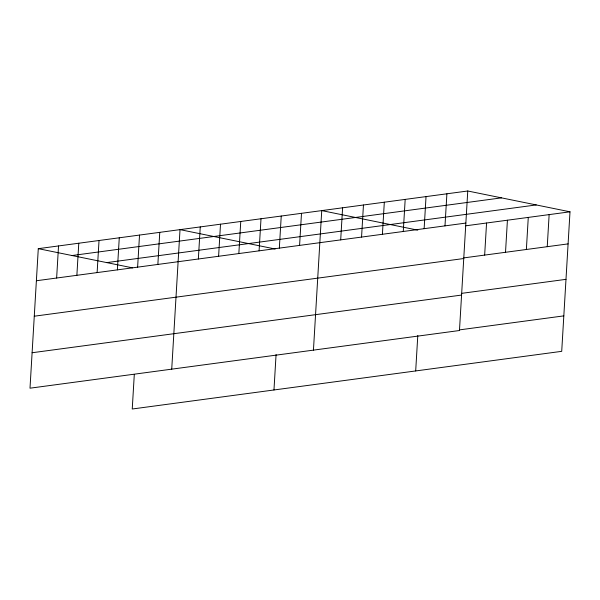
<?xml version="1.0" encoding="UTF-8"?>
<svg xmlns="http://www.w3.org/2000/svg" width="600" height="600" viewBox="0 0 600 600"><rect width="100%" height="100%" fill="white"/><g stroke="black" fill="none" stroke-linecap="round" stroke-linejoin="round"><path stroke-width="0.9" d="M467.76 190.995L38.287 248.663L30 388.192L459.465 330.517L467.76 190.995L570 211.808L561.713 351.337L132.24 409.005L134.295 374.483M56.633 278.032L58.537 245.947M76.875 275.31L78.78 243.225M97.125 272.587L99.03 240.51M117.368 269.873L119.273 237.788M137.618 267.15L139.523 235.072M157.86 264.435L159.765 232.35M171.727 369.165L180.015 229.635L275.153 249M198.353 258.998L200.257 226.913M218.603 256.275L220.507 224.197M238.845 253.56L240.75 221.475M259.095 250.837L261 218.76M279.337 248.123L281.243 216.038M273.968 389.978L276.075 354.517M299.587 245.4L301.493 213.322M313.447 350.13L321.743 210.6L417.765 230.145M340.695 239.88L342.6 207.803M361.553 237.083L363.457 204.998M382.41 234.278L384.315 202.2M403.275 231.48L405.18 199.395M415.688 370.942L417.795 335.483M424.132 228.675L426.037 196.597M444.99 225.877L446.895 193.792M484.658 255.09L486.562 223.013M505.515 252.292L507.42 220.208M526.373 249.487L528.278 217.41M547.237 246.69L549.143 214.605M72.03 255.532L501.495 197.858M106.792 262.612L536.257 204.938M36.383 280.748L465.855 223.072M465.697 225.81L570 211.808M463.793 257.895L568.095 243.885M34.275 316.207L463.748 258.532M461.685 293.347L565.987 279.345M32.108 352.74L461.572 295.065M459.518 329.88L563.82 315.877M38.287 248.663L132.54 267.855"/></g></svg>
